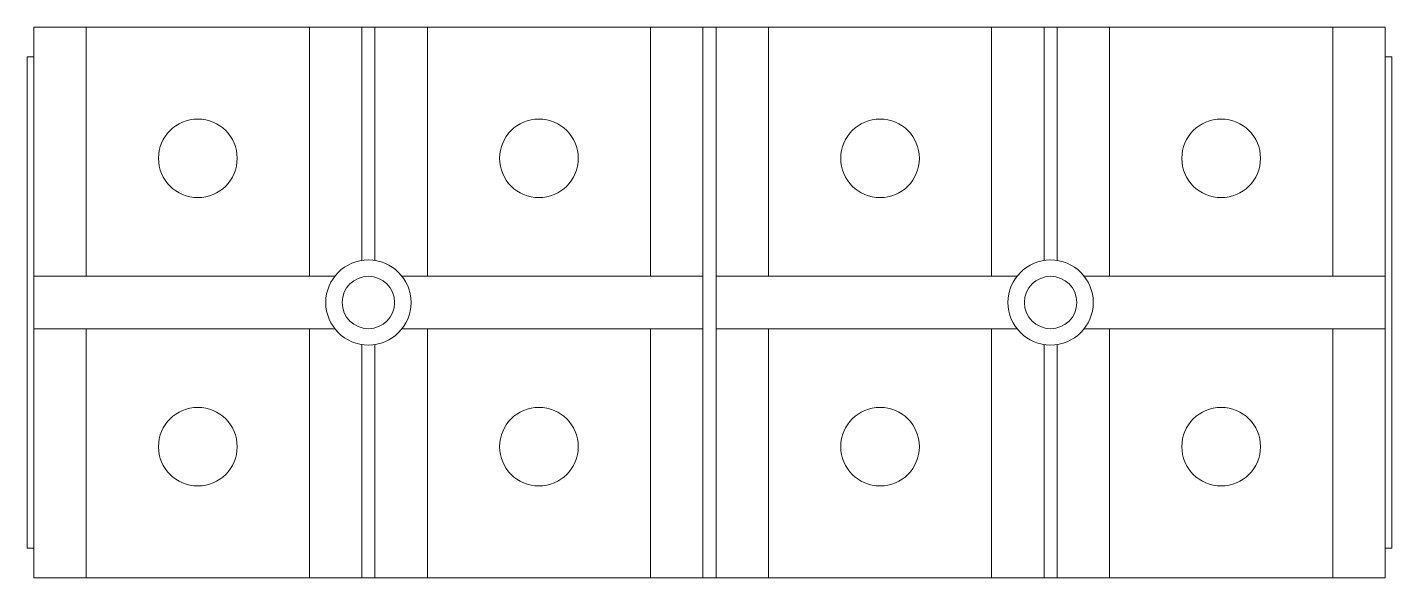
# Model space of a CAD drawing. Header units: millimetres. Extents: x 0 to 208, y 0 to 84.
import ezdxf

# ---------------------------------------------------------------- set-up
doc = ezdxf.new("R2010")
doc.units = ezdxf.units.MM
doc.layers.add('hw_VTP', color=7, linetype='Continuous', lineweight=13)

# ---------------------------------------------------------------- blocks, each defined once
blk = doc.blocks.new('TB-4P-300A')
at = {"layer": 'hw_VTP'}
for p, q in [((-1, 6.42), (-1, 42)), ((1, 6.42), (1, 42)), ((51, 42), (51, -42)), ((53, 42), (53, -42)), ((103, 6.42), (103, 42)), ((105, 6.42), (105, 42)), ((-51, 4), (-5.12, 4)), ((5.12, 4), (51, 4)), ((53, 4), (98.88, 4)), ((109.12, 4), (155, 4)), ((-51, -4), (-5.12, -4)), ((5.12, -4), (51, -4)), ((53, -4), (98.88, -4)), ((109.12, -4), (155, -4)), ((-1, -6.42), (-1, -42)), ((1, -6.42), (1, -42)), ((103, -6.42), (103, -42)), ((105, -6.42), (105, -42))]:
    blk.add_line(p, q, dxfattribs=at)
for points in [[(-51, -42), (155, -42), (155, 42), (-51, 42)], [(-9, 4), (-43, 4), (-43, 42), (-9, 42)], [(43, 4), (9, 4), (9, 42), (43, 42)], [(61, 4), (95, 4), (95, 42), (61, 42)], [(113, 4), (147, 4), (147, 42), (113, 42)], [(-51, -37.5), (-52, -37.5), (-52, 37.5), (-51, 37.5)], [(155, -37.5), (156, -37.5), (156, 37.5), (155, 37.5)], [(-9, -4), (-43, -4), (-43, -42), (-9, -42)], [(43, -4), (9, -4), (9, -42), (43, -42)], [(61, -4), (95, -4), (95, -42), (61, -42)], [(113, -4), (147, -4), (147, -42), (113, -42)]]:
    blk.add_lwpolyline(points, close=True, dxfattribs=at)
at = {"layer": 'hw_VTP', "color": 1}
for centre in [(-26, 22), (26, 22), (78, 22), (130, 22), (-26, -22), (26, -22), (78, -22), (130, -22)]:
    blk.add_circle(centre, 6, dxfattribs=at)
at = {"layer": 'hw_VTP'}
for centre in [(0, 0), (104, 0)]:
    blk.add_circle(centre, 6.5, dxfattribs=at)
at = {"layer": 'hw_VTP', "color": 3}
for centre in [(0, 0), (104, 0)]:
    blk.add_circle(centre, 4, dxfattribs=at)

msp = doc.modelspace()

# ---------------------------------------------------------------- block references
msp.add_blockref('TB-4P-300A', (52, 42))

doc.saveas('drawing.dxf')
